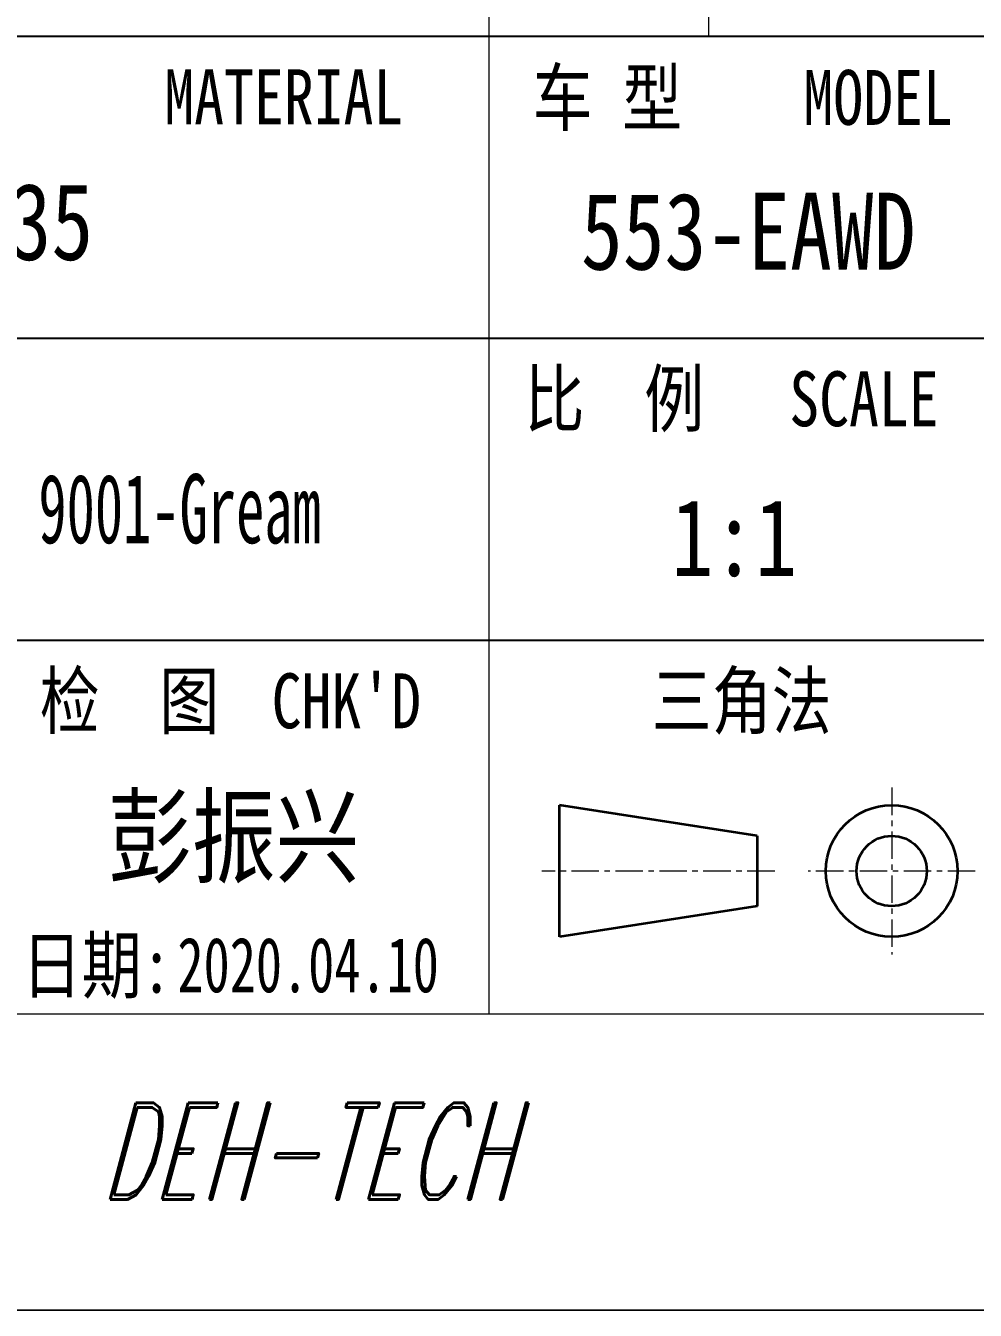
# Model space of a CAD drawing. Header units: millimetres. Extents: x -50270 to 104182, y -50696 to 36415.
# Drawn here: x -49991 to -49947.8, y 35369.6 to 35428.1 of the extents above; entities that cross this region are included whole.
import ezdxf
from ezdxf.enums import TextEntityAlignment as Align

# ---------------------------------------------------------------- set-up
doc = ezdxf.new("R2010")
doc.units = ezdxf.units.MM
doc.header["$LTSCALE"] = 0.5
doc.linetypes.add('AM_ISO08W050x2', pattern=[9, 6, -0.75, 1.5, -0.75])
doc.linetypes.add('CENTER', pattern=[2, 1.25, -0.25, 0.25, -0.25])
doc.layers.add('中心线', color=2, linetype='AM_ISO08W050x2', lineweight=18)
doc.layers.add('图框', color=7, linetype='Continuous', lineweight=18)
for name, color, linetype in [('图\\M+19E79\\M+195B6\\M+18E9A', 7, 'Continuous'), ('材质', 7, 'Continuous'), ('表面处理', 7, 'Continuous'), ('车型', 7, 'Continuous')]:
    doc.layers.add(name, color=color, linetype=linetype)
doc.layers.add('打印', color=7, linetype='Continuous', lineweight=15, plot=False)
doc.layers.add('打印-禁用', color=7, linetype='Continuous', lineweight=15, plot=False)
doc.styles.add('国标', font='simfang.ttf', dxfattribs={"width": 0.8})
doc.styles.add('标题\\M+18E9A', font='romand.shx', dxfattribs={"oblique": 10, "bigfont": 'bigfont.shx'})

# ---------------------------------------------------------------- blocks, each defined once
blk = doc.blocks.new('GZDEH零件A3图框V01版')
at = {"layer": '中心线', "color": 1, "linetype": 'CENTER', "lineweight": 5, "ltscale": 2}
for p, q in [((3175.818, -1822.661), (3175.818, -1830.261)), ((3170.49, -1826.461), (3159.89, -1826.461)), ((3179.618, -1826.461), (3172.018, -1826.461))]:
    blk.add_line(p, q, dxfattribs=at)
at = {"layer": '图\\M+19E79\\M+195B6\\M+18E9A', "color": 7}
blk.add_line((3272.49, -1788.461), (3092.49, -1788.461), dxfattribs=at)
at = {"layer": '图\\M+19E79\\M+195B6\\M+18E9A', "color": 9}
for p, q in [((3272.49, -1788.461), (3092.49, -1788.461)), ((3181.99, -1802.211), (3092.49, -1802.211)), ((3181.99, -1815.961), (3092.49, -1815.961))]:
    blk.add_line(p, q, dxfattribs=at)
at = {"layer": '图框', "linetype": 'Continuous'}
for p, q in [((3157.49, -1832.961), (3157.49, -1749.461)), ((2882.49, -1832.961), (3272.49, -1832.961))]:
    blk.add_line(p, q, dxfattribs=at)
at = {"layer": '图框', "color": 9}
blk.add_line((3167.49, -1788.461), (3167.49, -1749.461), dxfattribs=at)
at = {"layer": '图框', "color": 2, "linetype": 'ByBlock', "lineweight": 35}
for p, q in [((3169.69, -1824.861), (3160.69, -1823.462)), ((3160.69, -1829.461), (3160.69, -1823.462)), ((3169.69, -1824.861), (3169.69, -1828.061)), ((3169.69, -1828.061), (3160.69, -1829.461))]:
    blk.add_line(p, q, dxfattribs=at)
for radius in [3, 1.6]:
    blk.add_circle((3175.818, -1826.461), radius, dxfattribs=at)
at = {"layer": '打印-禁用', "linetype": 'Continuous'}
blk.add_line((2857.49, -1846.461), (3277.49, -1846.461), dxfattribs=at)
at = {"layer": '图\\M+19E79\\M+195B6\\M+18E9A', "color": 9, "style": '国标', "width": 0.8}
for s, p in [('车 型', (3162.871, -1791.196)), ('MODEL', (3175.202, -1791.239))]:
    blk.add_text(s, height=2.5, dxfattribs=at).set_placement(p, align=Align.MIDDLE)
for s, p in [('MATERIAL', (3148.136, -1792.46)), ('检  图', (3141.11, -1819.96)), ('日期:', (3139.616, -1831.999))]:
    blk.add_text(s, height=2.5, dxfattribs=at).set_placement(p, align=Align.CENTER)
for s, p in [('比  例\u3000', (3159.101, -1806.21)), ('SCALE', (3171.155, -1806.21)), ('三角法', (3164.898, -1819.96)), ("CHK'D", (3147.583, -1819.96))]:
    blk.add_text(s, height=2.5, dxfattribs=at).set_placement(p)
at = {"layer": '图\\M+19E79\\M+195B6\\M+18E9A', "color": 7, "style": '标题\\M+18E9A', "oblique": 15, "width": 0.6}
blk.add_text('DEH-TECH', height=4.4, dxfattribs=at).set_placement((3149.164, -1839.211), align=Align.MIDDLE)
blk = doc.blocks.new('DEH A3')
at = {"layer": '图框'}
blk.add_blockref('GZDEH零件A3图框V01版', (-2857.49, 1846.461), dxfattribs=at)

msp = doc.modelspace()

# ---------------------------------------------------------------- linework, layer by layer
at = {"layer": '打印'}
msp.add_lwpolyline([(-50269.933, 35666.626), (-49849.933, 35666.626), (-49849.933, 35369.626), (-50269.933, 35369.626)], close=True, dxfattribs=at)

# ---------------------------------------------------------------- block references
at = {"layer": '图框'}
msp.add_blockref('DEH A3', (-50269.933, 35369.626), dxfattribs=at)

# ---------------------------------------------------------------- texts
at = {"layer": '图\\M+19E79\\M+195B6\\M+18E9A', "color": 3, "style": '国标'}
for s, height, width, p in [('1:1', 3.5, 0.8, (-49961.633, 35403.059)), ('彭振兴', 3.5, 0.8, (-49987.295, 35389.442)), ('2020.04.10', 2.5, 0.7, (-49984.13, 35384.106))]:
    msp.add_text(s, height=height, dxfattribs=dict(at, width=width)).set_placement(p)
at = {"layer": '材质', "color": 3, "style": '国标', "width": 0.8}
msp.add_text('Q235', height=3.5, dxfattribs=at).set_placement((-49991.775, 35417.446), align=Align.CENTER)
at = {"layer": '表面处理', "color": 3, "style": '国标', "width": 0.6}
msp.add_text('喷漆：乳白色 9001-Gream', height=3.15, dxfattribs=at).set_placement((-49992.41, 35404.551), align=Align.CENTER)
at = {"layer": '车型', "color": 3, "style": '国标', "width": 0.8}
msp.add_text('553-EAWD', height=3.5, dxfattribs=at).set_placement((-49958.139, 35417.007), align=Align.CENTER)

doc.saveas('drawing.dxf')
